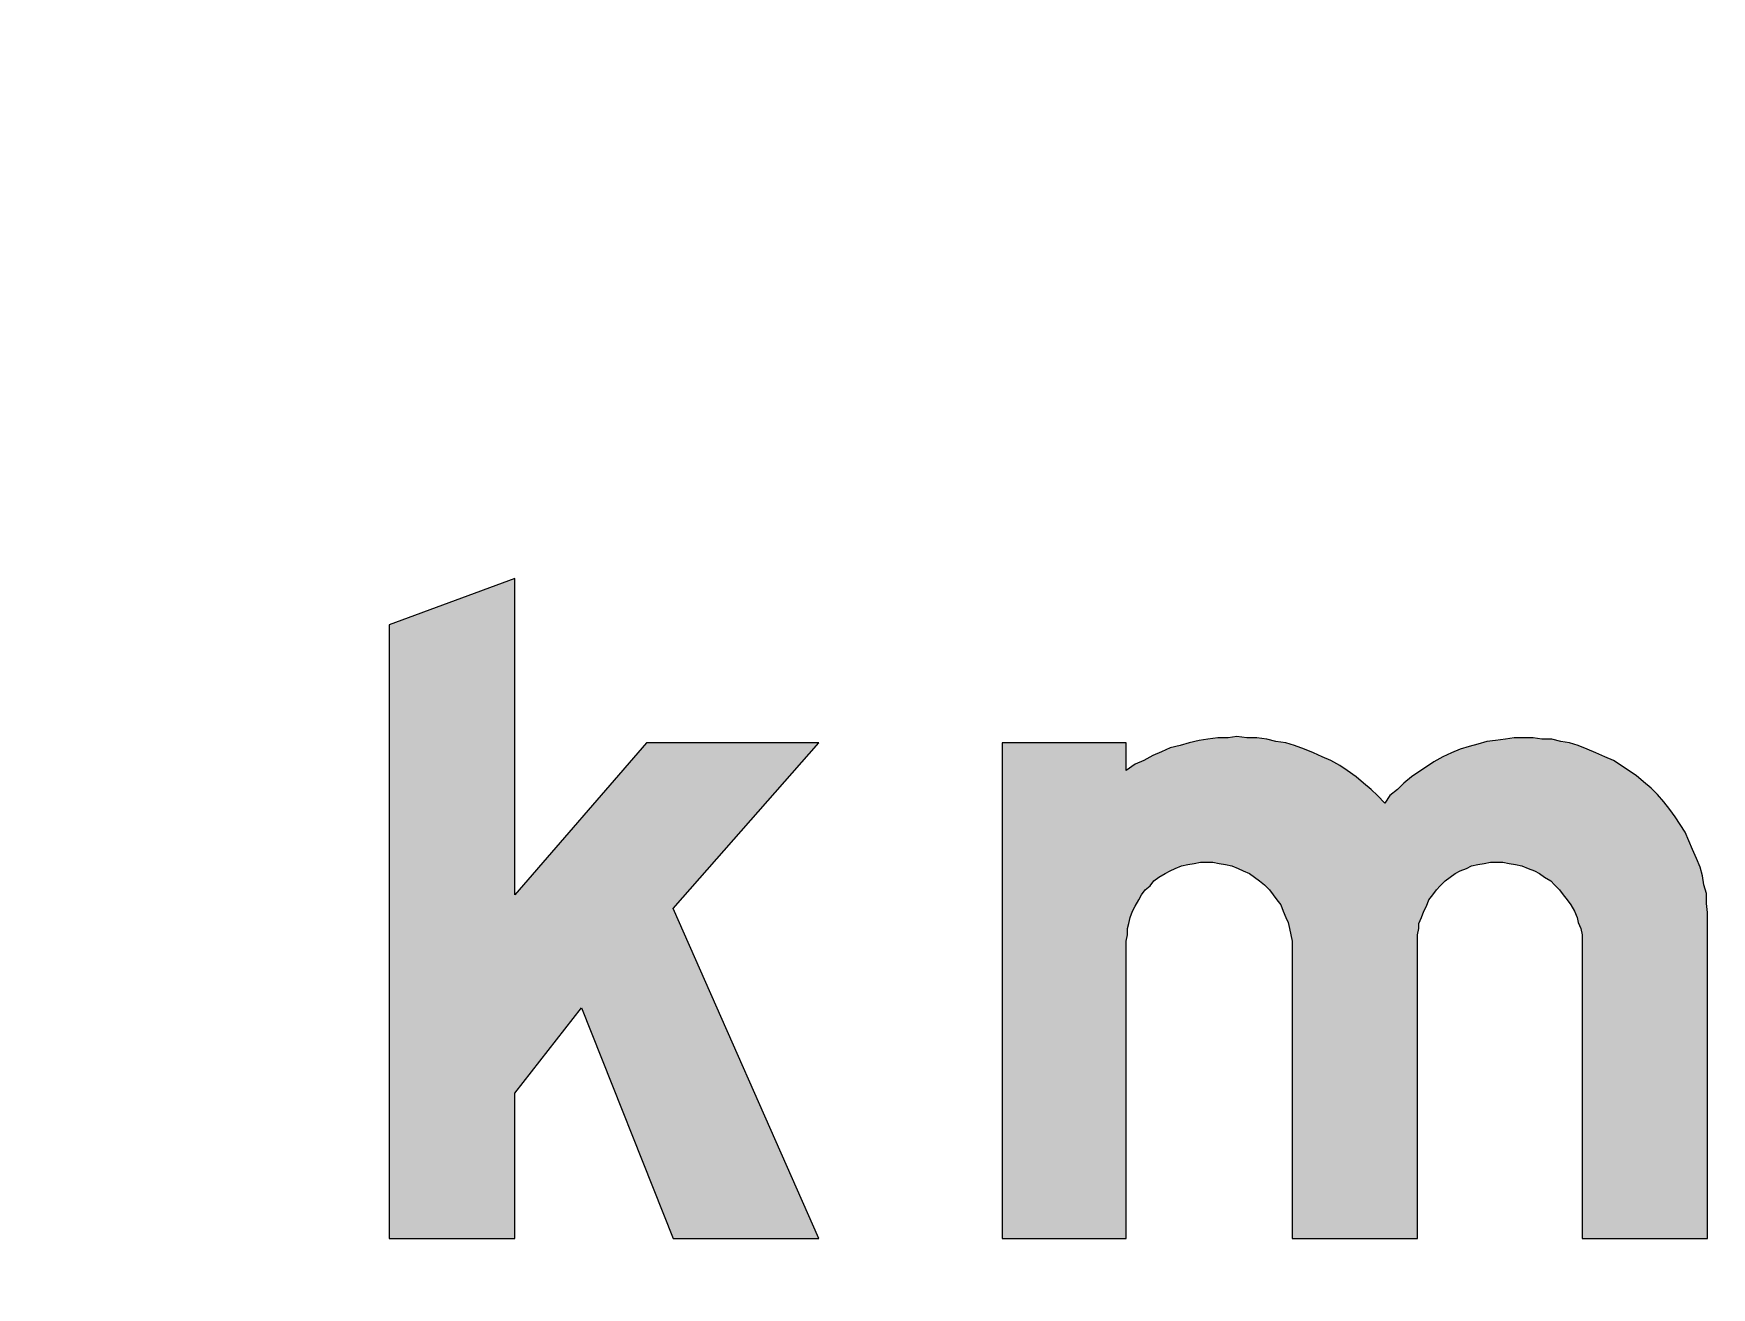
# Model space of a CAD drawing. Header units: millimetres. Extents: x 0 to 420, y 0 to 297.
# Drawn here: x 284.68 to 297.48, y 85.25 to 94.82 of the extents above; entities that cross this region are included whole.
import ezdxf

# ---------------------------------------------------------------- set-up
doc = ezdxf.new("R2010")
doc.units = ezdxf.units.MM
doc.header["$LTSCALE"] = 10
doc.layers.add('L25', color=1, linetype='Continuous')
doc.layers.add('T25', color=1, linetype='Continuous')
doc.styles.add('ISO', font='iso3098b')
doc.dimstyles.new('signsdim', dxfattribs={"dimtxt": 2.5, "dimasz": 0.2, "dimexe": 1.5, "dimexo": 2, "dimgap": 1, "dimtad": 1, "dimlfac": 10, "dimrnd": 1, "dimtxsty": 'ISO', "dimblk": 'SGNDIM', "dimcen": 2.5, "dimse2": 1, "dimadec": 0, "dimazin": 0, "dimtfac": 1, "dimtix": 1, "dimtmove": 0, "dimatfit": 3, "dimfxl": 1, "dimarcsym": 0})

# ---------------------------------------------------------------- blocks, each defined once
blk = doc.blocks.new('SGNDIM')
for p, q in [((0, 4.5), (0, -4.5)), ((0, 0), (-1, 0))]:
    blk.add_line(p, q)
blk = doc.blocks.new('*D128')
at = {"layer": 'Defpoints', "color": 0, "transparency": 16777216}
for p in [(256.709, 95.113), (256.709, 90.613), (327.854, 90.613)]:
    blk.add_point(p, dxfattribs=at)
at = {"layer": 'T25', "color": 0, "lineweight": -2, "transparency": 16777216}
for p, q in [((327.854, 95.313), (327.854, 95.513)), ((327.854, 95.113), (327.854, 90.613)), ((327.854, 90.413), (327.854, 90.213))]:
    blk.add_line(p, q, dxfattribs=at)
at = {"layer": 'T25', "color": 0, "lineweight": -2, "transparency": 16777216, "xscale": 0.2, "yscale": 0.2, "zscale": 0.2}
for p, rotation in [((327.854, 95.113), 270), ((327.854, 90.613), 90)]:
    blk.add_blockref('SGNDIM', p, dxfattribs=dict(at, rotation=rotation))
at = {"layer": 'T25', "color": 0, "transparency": 16777216, "insert": (325.604, 92.863), "char_height": 2.5, "attachment_point": 5, "rotation": 90, "style": 'ISO'}
blk.add_mtext('45', dxfattribs=at)
blk = doc.blocks.new('*D154')
at = {"layer": 'Defpoints', "color": 0, "transparency": 16777216}
for p in [(273.437, 105.445), (297.434, 105.445), (297.434, 31.381)]:
    blk.add_point(p, dxfattribs=at)
at = {"layer": 'T25', "color": 0, "lineweight": -2, "transparency": 16777216}
blk.add_line((273.637, 31.381), (297.234, 31.381), dxfattribs=at)
at = {"layer": 'T25', "color": 0, "lineweight": -2, "transparency": 16777216, "xscale": 0.2, "yscale": 0.2, "zscale": 0.2, "rotation": 180}
blk.add_blockref('SGNDIM', (273.437, 31.381), dxfattribs=at)
at = {"layer": 'T25', "color": 0, "lineweight": -2, "transparency": 16777216, "xscale": 0.2, "yscale": 0.2, "zscale": 0.2}
blk.add_blockref('SGNDIM', (297.434, 31.381), dxfattribs=at)
at = {"layer": 'T25', "color": 0, "transparency": 16777216, "insert": (285.435, 33.631), "char_height": 2.5, "attachment_point": 5, "style": 'ISO'}
blk.add_mtext('240', dxfattribs=at)
blk = doc.blocks.new('*D157')
at = {"layer": 'Defpoints', "color": 0, "transparency": 16777216}
for p in [(272.519, 85.613), (272.519, 82.113), (327.854, 82.113)]:
    blk.add_point(p, dxfattribs=at)
at = {"layer": 'T25', "color": 0, "lineweight": -2, "transparency": 16777216}
for p, q in [((327.854, 85.813), (327.854, 86.013)), ((327.854, 85.613), (327.854, 82.113)), ((327.854, 81.913), (327.854, 81.713))]:
    blk.add_line(p, q, dxfattribs=at)
at = {"layer": 'T25', "color": 0, "lineweight": -2, "transparency": 16777216, "xscale": 0.2, "yscale": 0.2, "zscale": 0.2}
for p, rotation in [((327.854, 85.613), 270), ((327.854, 82.113), 90)]:
    blk.add_blockref('SGNDIM', p, dxfattribs=dict(at, rotation=rotation))
at = {"layer": 'T25', "color": 0, "transparency": 16777216, "insert": (325.604, 83.863), "char_height": 2.5, "attachment_point": 5, "rotation": 90, "style": 'ISO'}
blk.add_mtext('35', dxfattribs=at)

msp = doc.modelspace()

# ---------------------------------------------------------------- hatches: boundary and pattern name
at = {"layer": 'L25'}
h = msp.add_hatch(color=256, dxfattribs=at)
h.paths.add_polyline_path([(293.0179, 87.8894), (293.0275, 87.9373), (293.0275, 87.9853), (293.0371, 88.0236), (293.0467, 88.0715), (293.0658, 88.1194), (293.085, 88.1577), (293.1137, 88.2057), (293.1329, 88.244), (293.1616, 88.2823), (293.2, 88.3111), (293.2287, 88.3494), (293.2671, 88.3782), (293.315, 88.4069), (293.3533, 88.4261), (293.3916, 88.4452), (293.4395, 88.4644), (293.4875, 88.474), (293.5354, 88.4836), (293.5833, 88.4931), (293.6312, 88.4931), (293.6791, 88.4931), (293.727, 88.4836), (293.7749, 88.474), (293.8229, 88.4644), (293.8708, 88.4452), (293.9091, 88.4261), (293.957, 88.4069), (293.9953, 88.3782), (294.0337, 88.3494), (294.072, 88.3207), (294.1103, 88.2823), (294.1391, 88.244), (294.1678, 88.2057), (294.1966, 88.1673), (294.2158, 88.1194), (294.2349, 88.0715), (294.2541, 88.0332), (294.2637, 87.9853), (294.2733, 87.9373), (294.2828, 87.8894), (294.2828, 87.8319), (294.2828, 85.6183), (295.2411, 85.6183), (295.2411, 87.8894), (295.2411, 87.9373), (295.2507, 87.9853), (295.2507, 88.0236), (295.2699, 88.0715), (295.289, 88.1194), (295.3082, 88.1577), (295.3274, 88.2057), (295.3561, 88.244), (295.3849, 88.2823), (295.4136, 88.3111), (295.4519, 88.3494), (295.4903, 88.3782), (295.5286, 88.4069), (295.5669, 88.4261), (295.6148, 88.4452), (295.6532, 88.4644), (295.7011, 88.474), (295.749, 88.4836), (295.7969, 88.4931), (295.8448, 88.4931), (295.8927, 88.4931), (295.9407, 88.4836), (295.9886, 88.474), (296.0365, 88.4644), (296.0844, 88.4452), (296.1323, 88.4261), (296.1706, 88.4069), (296.209, 88.3782), (296.2569, 88.3494), (296.2856, 88.3207), (296.324, 88.2823), (296.3527, 88.244), (296.3815, 88.2057), (296.4102, 88.1673), (296.439, 88.1194), (296.4581, 88.0715), (296.4677, 88.0332), (296.4869, 87.9853), (296.4965, 87.9373), (296.4965, 87.8894), (296.4965, 87.8319), (296.4965, 85.6183), (297.4547, 85.6183), (297.4547, 88.0332), (297.4547, 88.1098), (297.4452, 88.1769), (297.4452, 88.2536), (297.426, 88.3207), (297.4164, 88.3877), (297.3972, 88.4548), (297.3685, 88.5219), (297.3398, 88.589), (297.311, 88.6561), (297.2823, 88.7231), (297.2439, 88.7806), (297.2056, 88.8381), (297.1673, 88.8956), (297.1193, 88.9531), (297.0714, 89.0106), (297.0235, 89.0585), (296.966, 89.1064), (296.9085, 89.1544), (296.851, 89.1927), (296.7935, 89.231), (296.736, 89.2694), (296.669, 89.2981), (296.6019, 89.3268), (296.5348, 89.3556), (296.4677, 89.3843), (296.4006, 89.4035), (296.3336, 89.4131), (296.2665, 89.4323), (296.1898, 89.4323), (296.1227, 89.4418), (296.0461, 89.4418), (295.979, 89.4418), (295.9119, 89.4323), (295.8352, 89.4227), (295.7682, 89.4131), (295.7011, 89.3939), (295.634, 89.3748), (295.5669, 89.3556), (295.4999, 89.3268), (295.4328, 89.2981), (295.3657, 89.2598), (295.3082, 89.2214), (295.2507, 89.1831), (295.1932, 89.1448), (295.1357, 89.0969), (295.0878, 89.0489), (295.0303, 89.001), (294.992, 88.9435), (294.9345, 89.001), (294.8866, 89.0489), (294.8291, 89.0969), (294.7716, 89.1448), (294.7045, 89.1927), (294.647, 89.231), (294.5799, 89.2694), (294.5128, 89.2981), (294.4457, 89.3268), (294.3787, 89.3556), (294.302, 89.3843), (294.2349, 89.4035), (294.1583, 89.4131), (294.0912, 89.4323), (294.0145, 89.4418), (293.9379, 89.4418), (293.8612, 89.4514), (293.7941, 89.4418), (293.7174, 89.4418), (293.6408, 89.4323), (293.5737, 89.4227), (293.497, 89.4035), (293.43, 89.3843), (293.3533, 89.3652), (293.2862, 89.3364), (293.2191, 89.3077), (293.1521, 89.2694), (293.085, 89.2406), (293.0179, 89.1927), (293.0179, 89.4035), (292.0692, 89.4035), (292.0692, 85.6183), (293.0179, 85.6183)])
h.paths.add_polyline_path([(287.3928, 85.6183), (288.3511, 85.6183), (288.3511, 86.7299), (288.859, 87.3815), (289.5585, 85.6183), (290.6701, 85.6183), (289.5585, 88.1386), (290.6701, 89.4035), (289.3573, 89.4035), (288.3511, 88.244), (288.3511, 90.6589), (287.3928, 90.3043)])

# ---------------------------------------------------------------- linework, layer by layer
at = {"layer": 'L25', "lineweight": 0}
for points in [[(287.3928, 85.6183), (288.3511, 85.6183), (288.3511, 86.7299), (288.859, 87.3815), (289.5585, 85.6183), (290.6701, 85.6183), (289.5585, 88.1386), (290.6701, 89.4035), (289.3573, 89.4035), (288.3511, 88.244), (288.3511, 90.6589), (287.3928, 90.3043), (287.3928, 85.6183)], [(293.0179, 87.8894), (293.0275, 87.9373), (293.0275, 87.9853), (293.0371, 88.0236), (293.0467, 88.0715), (293.0658, 88.1194), (293.085, 88.1577), (293.1137, 88.2057), (293.1329, 88.244), (293.1616, 88.2823), (293.2, 88.3111), (293.2287, 88.3494), (293.2671, 88.3782), (293.315, 88.4069), (293.3533, 88.4261), (293.3916, 88.4452), (293.4395, 88.4644), (293.4875, 88.474), (293.5354, 88.4836), (293.5833, 88.4931), (293.6312, 88.4931), (293.6791, 88.4931), (293.727, 88.4836), (293.7749, 88.474), (293.8229, 88.4644), (293.8708, 88.4452), (293.9091, 88.4261), (293.957, 88.4069), (293.9953, 88.3782), (294.0337, 88.3494), (294.072, 88.3207), (294.1103, 88.2823), (294.1391, 88.244), (294.1678, 88.2057), (294.1966, 88.1673), (294.2158, 88.1194), (294.2349, 88.0715), (294.2541, 88.0332), (294.2637, 87.9853), (294.2733, 87.9373), (294.2828, 87.8894), (294.2828, 87.8319), (294.2828, 85.6183), (295.2411, 85.6183), (295.2411, 87.8894), (295.2411, 87.9373), (295.2507, 87.9853), (295.2507, 88.0236), (295.2699, 88.0715), (295.289, 88.1194), (295.3082, 88.1577), (295.3274, 88.2057), (295.3561, 88.244), (295.3849, 88.2823), (295.4136, 88.3111), (295.4519, 88.3494), (295.4903, 88.3782), (295.5286, 88.4069), (295.5669, 88.4261), (295.6148, 88.4452), (295.6532, 88.4644), (295.7011, 88.474), (295.749, 88.4836), (295.7969, 88.4931), (295.8448, 88.4931), (295.8927, 88.4931), (295.9407, 88.4836), (295.9886, 88.474), (296.0365, 88.4644), (296.0844, 88.4452), (296.1323, 88.4261), (296.1706, 88.4069), (296.209, 88.3782), (296.2569, 88.3494), (296.2856, 88.3207), (296.324, 88.2823), (296.3527, 88.244), (296.3815, 88.2057), (296.4102, 88.1673), (296.439, 88.1194), (296.4581, 88.0715), (296.4677, 88.0332), (296.4869, 87.9853), (296.4965, 87.9373), (296.4965, 87.8894), (296.4965, 87.8319), (296.4965, 85.6183), (297.4547, 85.6183), (297.4547, 88.0332), (297.4547, 88.1098), (297.4452, 88.1769), (297.4452, 88.2536), (297.426, 88.3207), (297.4164, 88.3877), (297.3972, 88.4548), (297.3685, 88.5219), (297.3398, 88.589), (297.311, 88.6561), (297.2823, 88.7231), (297.2439, 88.7806), (297.2056, 88.8381), (297.1673, 88.8956), (297.1193, 88.9531), (297.0714, 89.0106), (297.0235, 89.0585), (296.966, 89.1064), (296.9085, 89.1544), (296.851, 89.1927), (296.7935, 89.231), (296.736, 89.2694), (296.669, 89.2981), (296.6019, 89.3268), (296.5348, 89.3556), (296.4677, 89.3843), (296.4006, 89.4035), (296.3336, 89.4131), (296.2665, 89.4323), (296.1898, 89.4323), (296.1227, 89.4418), (296.0461, 89.4418), (295.979, 89.4418), (295.9119, 89.4323), (295.8352, 89.4227), (295.7682, 89.4131), (295.7011, 89.3939), (295.634, 89.3748), (295.5669, 89.3556), (295.4999, 89.3268), (295.4328, 89.2981), (295.3657, 89.2598), (295.3082, 89.2214), (295.2507, 89.1831), (295.1932, 89.1448), (295.1357, 89.0969), (295.0878, 89.0489), (295.0303, 89.001), (294.992, 88.9435), (294.9345, 89.001), (294.8866, 89.0489), (294.8291, 89.0969), (294.7716, 89.1448), (294.7045, 89.1927), (294.647, 89.231), (294.5799, 89.2694), (294.5128, 89.2981), (294.4457, 89.3268), (294.3787, 89.3556), (294.302, 89.3843), (294.2349, 89.4035), (294.1583, 89.4131), (294.0912, 89.4323), (294.0145, 89.4418), (293.9379, 89.4418), (293.8612, 89.4514), (293.7941, 89.4418), (293.7174, 89.4418), (293.6408, 89.4323), (293.5737, 89.4227), (293.497, 89.4035), (293.43, 89.3843), (293.3533, 89.3652), (293.2862, 89.3364), (293.2191, 89.3077), (293.1521, 89.2694), (293.085, 89.2406), (293.0179, 89.1927), (293.0179, 89.4035), (292.0692, 89.4035), (292.0692, 85.6183), (293.0179, 85.6183)]]:
    msp.add_lwpolyline(points, close=True, dxfattribs=at)

# ---------------------------------------------------------------- dimensions: what is measured, and where the dimension line sits
at = {"layer": 'T25'}
dim = msp.add_linear_dim(base=(297.4339, 31.3808), p1=(273.437, 105.4451), p2=(297.4339, 105.4451), dimstyle='signsdim', override={"dimse1": 1}, dxfattribs=at)
dim.commit()
dim.dimension.update_dxf_attribs({"geometry": '*D154', "text_midpoint": (285.4354, 33.6308)})
for base, p1, p2, picture, middle in [((327.8535, 90.6127), (256.7087, 95.1127), (256.7087, 90.6127), '*D128', (325.6035, 92.8627)), ((327.8535, 82.1127), (272.5187, 85.6127), (272.5187, 82.1127), '*D157', (325.6035, 83.8627))]:
    dim = msp.add_linear_dim(base=base, p1=p1, p2=p2, angle=90, dimstyle='signsdim', override={"dimse1": 1}, dxfattribs=at)
    dim.commit()
    dim.dimension.update_dxf_attribs({"geometry": picture, "text_midpoint": middle})

doc.saveas('drawing.dxf')
